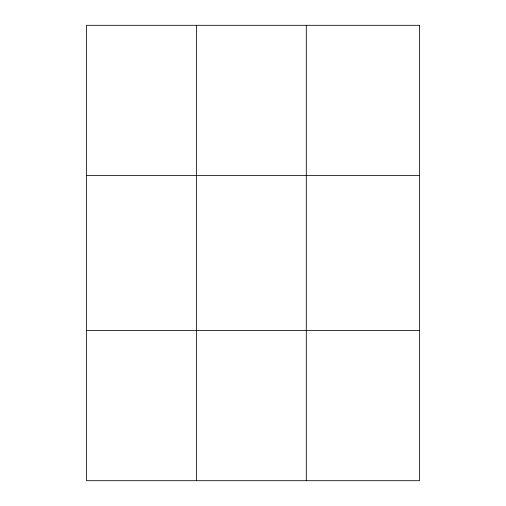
<?xml version="1.0" encoding="UTF-8"?>
<svg xmlns="http://www.w3.org/2000/svg" width="506" height="506" viewBox="0 0 506 506"><rect width="100%" height="100%" fill="white"/><g stroke="black" fill="none" stroke-linecap="round" stroke-linejoin="round"><path stroke-width="0.76" d="M196.385 25.3L196.385 480.7M306.288 25.3L306.288 480.7M86.482 175.582L419.518 175.582M86.482 330.418L419.518 330.418M419.518 25.3L419.518 480.7L86.482 480.7L86.482 25.3L419.518 25.3"/></g></svg>
